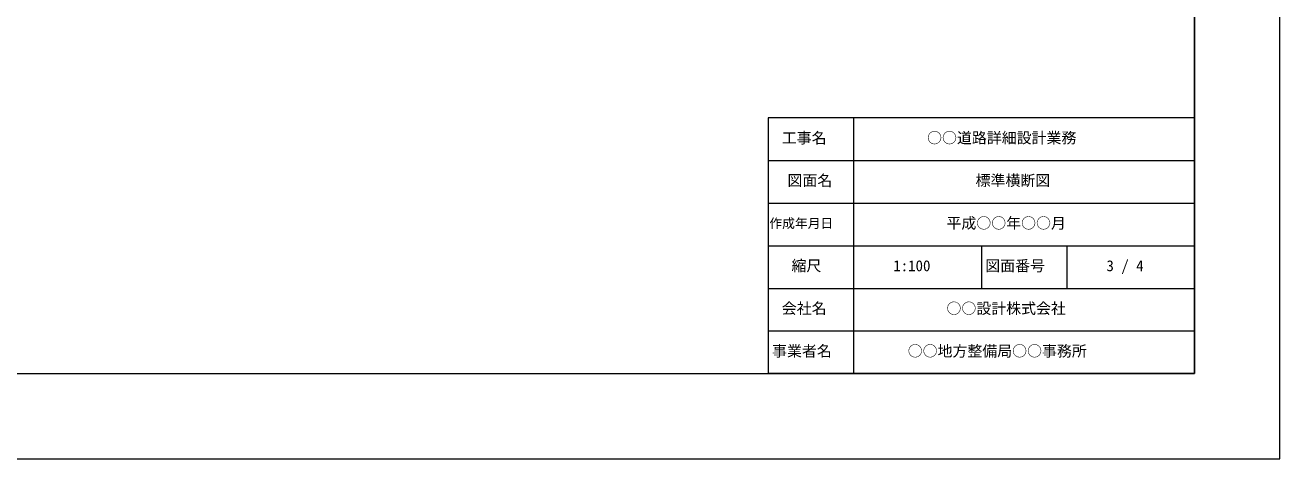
# Model space of a CAD drawing. Units: millimetres, scale not verified. Extents: x -42050 to 42050, y -32200 to 29700.
# Drawn here: x 12621 to 42050, y -29700 to -19525 of the extents above; entities that cross this region are included whole.
import ezdxf
from ezdxf.enums import TextEntityAlignment as Align

# ---------------------------------------------------------------- set-up
doc = ezdxf.new("R2010")
doc.units = ezdxf.units.MM
doc.header["$LTSCALE"] = 100
for name, color, linetype, lineweight in [('0-0_0', 7, 'Continuous', 18), ('0-2_D-TTL', 134, 'Continuous', 9), ('0-3_D-TTL-FRAM', 134, 'Continuous', 9), ('0-4_D-TTL-LINE', 7, 'Continuous', 18)]:
    doc.layers.add(name, color=color, linetype=linetype, lineweight=lineweight)
doc.layers.add('0-5_D-TTL-TXT', color=7, linetype='Continuous')
doc.styles.add('ＭＳ ゴシック', font='')
doc.styles.get('ＭＳ ゴシック').set_extended_font_data('MS Gothic')

msp = doc.modelspace()

# ---------------------------------------------------------------- linework, layer by layer
at = {"layer": '0-0_0'}
msp.add_lwpolyline([(-42050, -29700), (42050, -29700), (42050, 29700), (-42050, 29700)], close=True, dxfattribs=at)
at = {"layer": '0-2_D-TTL'}
for p, q in [((40050, -27700), (40050, 27700)), ((-40050, -27700), (40050, -27700))]:
    msp.add_line(p, q, dxfattribs=at)
msp.add_lwpolyline([(-40050, 27700), (40050, 27700), (40050, -27700)], dxfattribs=at)
at = {"layer": '0-3_D-TTL-FRAM'}
for p, q in [((40050, -21700), (40050, -27700)), ((40050, -27700), (30050, -27700))]:
    msp.add_line(p, q, dxfattribs=at)
msp.add_lwpolyline([(40050, -21700), (30050, -21700), (30050, -27700)], dxfattribs=at)
at = {"layer": '0-4_D-TTL-LINE'}
for p, q in [((32050, -21700), (32050, -27700)), ((30050, -22700), (40050, -22700)), ((30050, -23700), (40050, -23700)), ((30050, -24700), (40050, -24700)), ((35050, -24700), (35050, -25700)), ((37050, -24700), (37050, -25700)), ((30050, -25700), (40050, -25700)), ((30050, -26700), (40050, -26700))]:
    msp.add_line(p, q, dxfattribs=at)

# ---------------------------------------------------------------- texts
at = {"layer": '0-5_D-TTL-TXT', "style": 'ＭＳ ゴシック'}
for s, height, p in [('工事名', 256.6, (30367.8, -22375)), ('○○道路詳細設計業務', 256.6, (33775.9, -22375)), ('図面名', 256.6, (30501.7, -23375)), ('標準横断図', 256.6, (34912.9, -23375)), ('作成年月日', 219.9, (30075.4, -24350)), ('平成○○年○○月', 256.6, (34230.7, -24375)), ('縮尺', 256.6, (30595.2, -25375)), ('図面番号', 256.6, (35140.4, -25375)), ('1:100', 256.6, (32981.5, -25375)), ('3 / 4', 256.6, (37981.5, -25375)), ('会社名', 256.6, (30367.8, -26375)), ('○○設計株式会社', 256.6, (34230.7, -26375)), ('事業者名', 256.6, (30140.4, -27375)), ('○○地方整備局○○事務所', 256.6, (33321.1, -27375))]:
    msp.add_text(s, height=height, dxfattribs=at).set_placement(p, align=Align.BOTTOM_LEFT)

doc.saveas('drawing.dxf')
